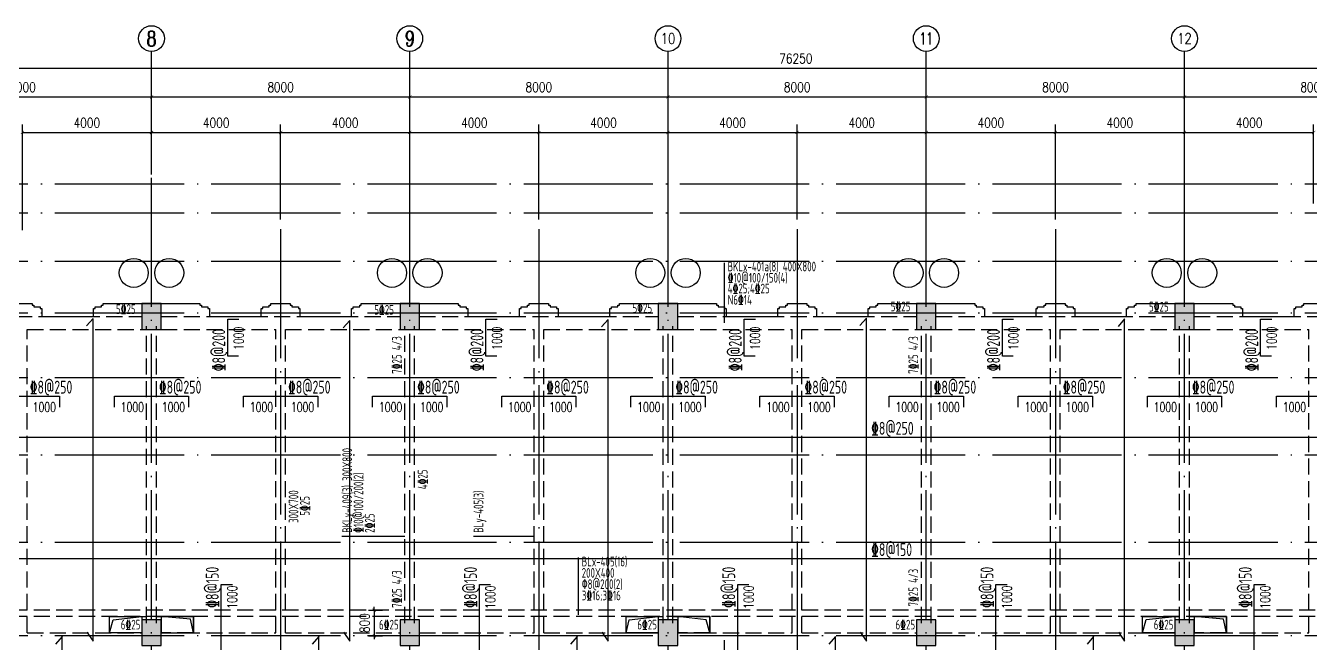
# Model space of a CAD drawing. Header units: millimetres. Extents: x 2998490 to 15040601, y 444546 to 7822218.
# Drawn here: x 14393708 to 14433503, y 7591634 to 7610775 of the extents above; entities that cross this region are included whole.
import ezdxf
from ezdxf.enums import TextEntityAlignment as Align

# ---------------------------------------------------------------- set-up
doc = ezdxf.new("R2010")
doc.units = ezdxf.units.MM
doc.header["$LTSCALE"] = 2000
doc.linetypes.add('DASH', pattern=[0.35, 0.25, -0.1])
doc.linetypes.add('DOTE', pattern=[2.42, 2, -0.2, 0.02, -0.2])
for name, color, linetype in [('3-AXIS', 3, 'Continuous'), ('3-AXIS_TEXT', 7, 'Continuous'), ('3-ban', 84, 'Continuous'), ('3-ban-rein', 1, 'Continuous'), ('3-ban-TEXT', 7, 'Continuous'), ('3-COLUMN-UP', 2, 'Continuous'), ('3-dote', 43, 'DOTE'), ('3-HATCH', 8, 'Continuous'), ('3-liang-rein-X', 54, 'Continuous'), ('3-liang-rein-Y', 130, 'Continuous'), ('3-liang-R截面-X', 50, 'Continuous'), ('3-liang-R截面-Y', 70, 'Continuous'), ('3-liang-s-1', 44, 'Continuous'), ('3-liang-xu', 120, 'DASH'), ('3-装饰线脚', 7, 'Continuous'), ('AXIS', 3, 'Continuous'), ('AXIS_TEXT', 7, 'Continuous')]:
    doc.layers.add(name, color=color, linetype=linetype)
doc.layers.add('3-零部件', color=73, linetype='Continuous', lineweight=5)
doc.styles.add('_TCH_AXIS', font='COMPLEX', dxfattribs={"bigfont": 'GBCBIG'})
doc.styles.add('COMPLEX', font='COMPLEX')
doc.styles.add('DIM_FONT', font='SIMPLEX', dxfattribs={"width": 0.8, "bigfont": 'HZTXT'})
doc.styles.add('TJ1', font='tj-romans1.shx', dxfattribs={"width": 0.8, "bigfont": 'tj-hztxt1.shx'})
doc.styles.add('TSSD_Rein', font='Tssdeng.shx', dxfattribs={"width": 0.7, "bigfont": 'hztxt.shx'})
doc.dimstyles.new('DIMN100', dxfattribs={"dimtxt": 300, "dimasz": 100, "dimexe": 250, "dimexo": 300, "dimgap": 150, "dimtad": 1, "dimdec": 0, "dimzin": 0, "dimdsep": 46, "dimtxsty": 'DIM_FONT', "dimblk": 'ARCHTICK', "dimcen": 0.09, "dimclrt": 7, "dimazin": 2, "dimtfac": 1, "dimtdec": 0, "dimtix": 1, "dimtmove": 2, "dimatfit": 3, "dimldrblk": 'ARCHTICK', "dimfxl": 0, "dimtolj": 1, "dimtzin": 0, "dimarcsym": 0})

# ---------------------------------------------------------------- blocks, each defined once
blk = doc.blocks.new('_ArchTick')
at = {"color": 0, "linetype": 'ByBlock', "const_width": 0.15}
blk.add_lwpolyline([(-0.5, -0.5), (0.5, 0.5)], dxfattribs=at)
blk = doc.blocks.new('*D107')
at = {"layer": 'AXIS', "color": 0, "lineweight": -2}
for p, q in [((14389606, 7607523), (14389606, 7608816)), ((14397606, 7607523), (14397606, 7608816)), ((14389606, 7608566), (14397606, 7608566))]:
    blk.add_line(p, q, dxfattribs=at)
at = {"layer": 'Defpoints', "color": 0}
for p in [(14397606, 7608566), (14389606, 7607223), (14397606, 7607223)]:
    blk.add_point(p, dxfattribs=at)
at = {"layer": 'AXIS', "color": 0, "lineweight": -2, "xscale": 100, "yscale": 100, "zscale": 100, "rotation": 180}
blk.add_blockref('_ArchTick', (14389606, 7608566), dxfattribs=at)
at = {"layer": 'AXIS', "color": 0, "lineweight": -2, "xscale": 100, "yscale": 100, "zscale": 100}
blk.add_blockref('_ArchTick', (14397606, 7608566), dxfattribs=at)
at = {"layer": 'AXIS', "color": 7, "insert": (14393606, 7608866), "char_height": 300, "attachment_point": 5, "style": 'DIM_FONT'}
blk.add_mtext('\\A1;8000', dxfattribs=at)
blk = doc.blocks.new('*D108')
at = {"layer": 'AXIS', "color": 0, "lineweight": -2}
for p, q in [((14397606, 7607523), (14397606, 7608816)), ((14405606, 7607523), (14405606, 7608816)), ((14397606, 7608566), (14405606, 7608566))]:
    blk.add_line(p, q, dxfattribs=at)
at = {"layer": 'Defpoints', "color": 0}
for p in [(14405606, 7608566), (14397606, 7607223), (14405606, 7607223)]:
    blk.add_point(p, dxfattribs=at)
at = {"layer": 'AXIS', "color": 0, "lineweight": -2, "xscale": 100, "yscale": 100, "zscale": 100, "rotation": 180}
blk.add_blockref('_ArchTick', (14397606, 7608566), dxfattribs=at)
at = {"layer": 'AXIS', "color": 0, "lineweight": -2, "xscale": 100, "yscale": 100, "zscale": 100}
blk.add_blockref('_ArchTick', (14405606, 7608566), dxfattribs=at)
at = {"layer": 'AXIS', "color": 7, "insert": (14401606, 7608866), "char_height": 300, "attachment_point": 5, "style": 'DIM_FONT'}
blk.add_mtext('\\A1;8000', dxfattribs=at)
blk = doc.blocks.new('*D109')
at = {"layer": 'AXIS', "color": 0, "lineweight": -2}
for p, q in [((14405606, 7607523), (14405606, 7608816)), ((14413606, 7607523), (14413606, 7608816)), ((14405606, 7608566), (14413606, 7608566))]:
    blk.add_line(p, q, dxfattribs=at)
at = {"layer": 'Defpoints', "color": 0}
for p in [(14413606, 7608566), (14405606, 7607223), (14413606, 7607223)]:
    blk.add_point(p, dxfattribs=at)
at = {"layer": 'AXIS', "color": 0, "lineweight": -2, "xscale": 100, "yscale": 100, "zscale": 100, "rotation": 180}
blk.add_blockref('_ArchTick', (14405606, 7608566), dxfattribs=at)
at = {"layer": 'AXIS', "color": 0, "lineweight": -2, "xscale": 100, "yscale": 100, "zscale": 100}
blk.add_blockref('_ArchTick', (14413606, 7608566), dxfattribs=at)
at = {"layer": 'AXIS', "color": 7, "insert": (14409606, 7608866), "char_height": 300, "attachment_point": 5, "style": 'DIM_FONT'}
blk.add_mtext('\\A1;8000', dxfattribs=at)
blk = doc.blocks.new('*D110')
at = {"layer": 'AXIS', "color": 0, "lineweight": -2}
for p, q in [((14413606, 7607523), (14413606, 7608816)), ((14421606, 7607523), (14421606, 7608816)), ((14413606, 7608566), (14421606, 7608566))]:
    blk.add_line(p, q, dxfattribs=at)
at = {"layer": 'Defpoints', "color": 0}
for p in [(14421606, 7608566), (14413606, 7607223), (14421606, 7607223)]:
    blk.add_point(p, dxfattribs=at)
at = {"layer": 'AXIS', "color": 0, "lineweight": -2, "xscale": 100, "yscale": 100, "zscale": 100, "rotation": 180}
blk.add_blockref('_ArchTick', (14413606, 7608566), dxfattribs=at)
at = {"layer": 'AXIS', "color": 0, "lineweight": -2, "xscale": 100, "yscale": 100, "zscale": 100}
blk.add_blockref('_ArchTick', (14421606, 7608566), dxfattribs=at)
at = {"layer": 'AXIS', "color": 7, "insert": (14417606, 7608866), "char_height": 300, "attachment_point": 5, "style": 'DIM_FONT'}
blk.add_mtext('\\A1;8000', dxfattribs=at)
blk = doc.blocks.new('*D111')
at = {"layer": 'AXIS', "color": 0, "lineweight": -2}
for p, q in [((14421606, 7607523), (14421606, 7608816)), ((14429606, 7607523), (14429606, 7608816)), ((14421606, 7608566), (14429606, 7608566))]:
    blk.add_line(p, q, dxfattribs=at)
at = {"layer": 'Defpoints', "color": 0}
for p in [(14429606, 7608566), (14421606, 7607223), (14429606, 7607223)]:
    blk.add_point(p, dxfattribs=at)
at = {"layer": 'AXIS', "color": 0, "lineweight": -2, "xscale": 100, "yscale": 100, "zscale": 100, "rotation": 180}
blk.add_blockref('_ArchTick', (14421606, 7608566), dxfattribs=at)
at = {"layer": 'AXIS', "color": 0, "lineweight": -2, "xscale": 100, "yscale": 100, "zscale": 100}
blk.add_blockref('_ArchTick', (14429606, 7608566), dxfattribs=at)
at = {"layer": 'AXIS', "color": 7, "insert": (14425606, 7608866), "char_height": 300, "attachment_point": 5, "style": 'DIM_FONT'}
blk.add_mtext('\\A1;8000', dxfattribs=at)
blk = doc.blocks.new('*D112')
at = {"layer": 'AXIS', "color": 0, "lineweight": -2}
for p, q in [((14429606, 7607523), (14429606, 7608816)), ((14437606, 7607523), (14437606, 7608816)), ((14429606, 7608566), (14437606, 7608566))]:
    blk.add_line(p, q, dxfattribs=at)
at = {"layer": 'Defpoints', "color": 0}
for p in [(14437606, 7608566), (14429606, 7607223), (14437606, 7607223)]:
    blk.add_point(p, dxfattribs=at)
at = {"layer": 'AXIS', "color": 0, "lineweight": -2, "xscale": 100, "yscale": 100, "zscale": 100, "rotation": 180}
blk.add_blockref('_ArchTick', (14429606, 7608566), dxfattribs=at)
at = {"layer": 'AXIS', "color": 0, "lineweight": -2, "xscale": 100, "yscale": 100, "zscale": 100}
blk.add_blockref('_ArchTick', (14437606, 7608566), dxfattribs=at)
at = {"layer": 'AXIS', "color": 7, "insert": (14433606, 7608866), "char_height": 300, "attachment_point": 5, "style": 'DIM_FONT'}
blk.add_mtext('\\A1;8000', dxfattribs=at)
blk = doc.blocks.new('*D115')
at = {"layer": 'AXIS', "color": 0, "lineweight": -2}
for p, q in [((14375606, 7607523), (14375606, 7609705)), ((14451856, 7607523), (14451856, 7609705)), ((14375606, 7609455), (14451856, 7609455))]:
    blk.add_line(p, q, dxfattribs=at)
at = {"layer": 'Defpoints', "color": 0}
for p in [(14451856, 7609455), (14375606, 7607223), (14451856, 7607223)]:
    blk.add_point(p, dxfattribs=at)
at = {"layer": 'AXIS', "color": 0, "lineweight": -2, "xscale": 100, "yscale": 100, "zscale": 100, "rotation": 180}
blk.add_blockref('_ArchTick', (14375606, 7609455), dxfattribs=at)
at = {"layer": 'AXIS', "color": 0, "lineweight": -2, "xscale": 100, "yscale": 100, "zscale": 100}
blk.add_blockref('_ArchTick', (14451856, 7609455), dxfattribs=at)
at = {"layer": 'AXIS', "color": 7, "insert": (14417563, 7609755), "char_height": 300, "attachment_point": 5, "style": 'DIM_FONT'}
blk.add_mtext('\\A1;76250', dxfattribs=at)
blk = doc.blocks.new('_AXISO')
blk.add_circle((0, 0), 0.5)
at = {"layer": '3-AXIS_TEXT', "style": 'COMPLEX', "width": 1.041667}
blk.add_attdef('A', text='', height=0.56, dxfattribs=at).set_placement((-0.25, -0.28), (0.25, -0.28), align=Align.FIT)
blk = doc.blocks.new('*D1285')
at = {"layer": '3-零部件', "color": 0, "lineweight": -2}
for p, q in [((14393606, 7604433), (14393606, 7607715)), ((14397606, 7606163), (14397606, 7607715)), ((14393606, 7607465), (14397606, 7607465))]:
    blk.add_line(p, q, dxfattribs=at)
at = {"layer": 'Defpoints', "color": 0}
for p in [(14397606, 7607465), (14397606, 7605863), (14393606, 7604133)]:
    blk.add_point(p, dxfattribs=at)
at = {"layer": '3-零部件', "color": 0, "lineweight": -2, "xscale": 100, "yscale": 100, "zscale": 100, "rotation": 180}
blk.add_blockref('_ArchTick', (14393606, 7607465), dxfattribs=at)
at = {"layer": '3-零部件', "color": 0, "lineweight": -2, "xscale": 100, "yscale": 100, "zscale": 100}
blk.add_blockref('_ArchTick', (14397606, 7607465), dxfattribs=at)
at = {"layer": '3-零部件', "color": 7, "insert": (14395606, 7607765), "char_height": 300, "attachment_point": 5, "style": 'DIM_FONT'}
blk.add_mtext('\\A1;4000', dxfattribs=at)
blk = doc.blocks.new('*D1286')
at = {"layer": '3-零部件', "color": 0, "lineweight": -2}
for p, q in [((14397606, 7606163), (14397606, 7607715)), ((14401606, 7604771), (14401606, 7607715)), ((14397606, 7607465), (14401606, 7607465))]:
    blk.add_line(p, q, dxfattribs=at)
at = {"layer": 'Defpoints', "color": 0}
for p in [(14401606, 7607465), (14397606, 7605863), (14401606, 7604471)]:
    blk.add_point(p, dxfattribs=at)
at = {"layer": '3-零部件', "color": 0, "lineweight": -2, "xscale": 100, "yscale": 100, "zscale": 100, "rotation": 180}
blk.add_blockref('_ArchTick', (14397606, 7607465), dxfattribs=at)
at = {"layer": '3-零部件', "color": 0, "lineweight": -2, "xscale": 100, "yscale": 100, "zscale": 100}
blk.add_blockref('_ArchTick', (14401606, 7607465), dxfattribs=at)
at = {"layer": '3-零部件', "color": 7, "insert": (14399606, 7607765), "char_height": 300, "attachment_point": 5, "style": 'DIM_FONT'}
blk.add_mtext('\\A1;4000', dxfattribs=at)
blk = doc.blocks.new('*D1287')
at = {"layer": '3-零部件', "color": 0, "lineweight": -2}
for p, q in [((14401606, 7604771), (14401606, 7607715)), ((14405606, 7605263), (14405606, 7607715)), ((14401606, 7607465), (14405606, 7607465))]:
    blk.add_line(p, q, dxfattribs=at)
at = {"layer": 'Defpoints', "color": 0}
for p in [(14405606, 7607465), (14405606, 7604963), (14401606, 7604471)]:
    blk.add_point(p, dxfattribs=at)
at = {"layer": '3-零部件', "color": 0, "lineweight": -2, "xscale": 100, "yscale": 100, "zscale": 100, "rotation": 180}
blk.add_blockref('_ArchTick', (14401606, 7607465), dxfattribs=at)
at = {"layer": '3-零部件', "color": 0, "lineweight": -2, "xscale": 100, "yscale": 100, "zscale": 100}
blk.add_blockref('_ArchTick', (14405606, 7607465), dxfattribs=at)
at = {"layer": '3-零部件', "color": 7, "insert": (14403606, 7607765), "char_height": 300, "attachment_point": 5, "style": 'DIM_FONT'}
blk.add_mtext('\\A1;4000', dxfattribs=at)
blk = doc.blocks.new('*D1288')
at = {"layer": '3-零部件', "color": 0, "lineweight": -2}
for p, q in [((14405606, 7605263), (14405606, 7607715)), ((14409606, 7604771), (14409606, 7607715)), ((14405606, 7607465), (14409606, 7607465))]:
    blk.add_line(p, q, dxfattribs=at)
at = {"layer": 'Defpoints', "color": 0}
for p in [(14409606, 7607465), (14405606, 7604963), (14409606, 7604471)]:
    blk.add_point(p, dxfattribs=at)
at = {"layer": '3-零部件', "color": 0, "lineweight": -2, "xscale": 100, "yscale": 100, "zscale": 100, "rotation": 180}
blk.add_blockref('_ArchTick', (14405606, 7607465), dxfattribs=at)
at = {"layer": '3-零部件', "color": 0, "lineweight": -2, "xscale": 100, "yscale": 100, "zscale": 100}
blk.add_blockref('_ArchTick', (14409606, 7607465), dxfattribs=at)
at = {"layer": '3-零部件', "color": 7, "insert": (14407606, 7607765), "char_height": 300, "attachment_point": 5, "style": 'DIM_FONT'}
blk.add_mtext('\\A1;4000', dxfattribs=at)
blk = doc.blocks.new('*D1289')
at = {"layer": '3-零部件', "color": 0, "lineweight": -2}
for p, q in [((14409606, 7604771), (14409606, 7607715)), ((14413606, 7605263), (14413606, 7607715)), ((14409606, 7607465), (14413606, 7607465))]:
    blk.add_line(p, q, dxfattribs=at)
at = {"layer": 'Defpoints', "color": 0}
for p in [(14413606, 7607465), (14413606, 7604963), (14409606, 7604471)]:
    blk.add_point(p, dxfattribs=at)
at = {"layer": '3-零部件', "color": 0, "lineweight": -2, "xscale": 100, "yscale": 100, "zscale": 100, "rotation": 180}
blk.add_blockref('_ArchTick', (14409606, 7607465), dxfattribs=at)
at = {"layer": '3-零部件', "color": 0, "lineweight": -2, "xscale": 100, "yscale": 100, "zscale": 100}
blk.add_blockref('_ArchTick', (14413606, 7607465), dxfattribs=at)
at = {"layer": '3-零部件', "color": 7, "insert": (14411606, 7607765), "char_height": 300, "attachment_point": 5, "style": 'DIM_FONT'}
blk.add_mtext('\\A1;4000', dxfattribs=at)
blk = doc.blocks.new('*D1274')
at = {"layer": '3-零部件', "color": 0, "lineweight": -2}
for p, q in [((14413606, 7605263), (14413606, 7607715)), ((14417606, 7604771), (14417606, 7607715)), ((14413606, 7607465), (14417606, 7607465))]:
    blk.add_line(p, q, dxfattribs=at)
at = {"layer": 'Defpoints', "color": 0}
for p in [(14417606, 7607465), (14413606, 7604963), (14417606, 7604471)]:
    blk.add_point(p, dxfattribs=at)
at = {"layer": '3-零部件', "color": 0, "lineweight": -2, "xscale": 100, "yscale": 100, "zscale": 100, "rotation": 180}
blk.add_blockref('_ArchTick', (14413606, 7607465), dxfattribs=at)
at = {"layer": '3-零部件', "color": 0, "lineweight": -2, "xscale": 100, "yscale": 100, "zscale": 100}
blk.add_blockref('_ArchTick', (14417606, 7607465), dxfattribs=at)
at = {"layer": '3-零部件', "color": 7, "insert": (14415606, 7607765), "char_height": 300, "attachment_point": 5, "style": 'DIM_FONT'}
blk.add_mtext('\\A1;4000', dxfattribs=at)
blk = doc.blocks.new('*D1275')
at = {"layer": '3-零部件', "color": 0, "lineweight": -2}
for p, q in [((14417606, 7604771), (14417606, 7607715)), ((14421606, 7605263), (14421606, 7607715)), ((14417606, 7607465), (14421606, 7607465))]:
    blk.add_line(p, q, dxfattribs=at)
at = {"layer": 'Defpoints', "color": 0}
for p in [(14421606, 7607465), (14421606, 7604963), (14417606, 7604471)]:
    blk.add_point(p, dxfattribs=at)
at = {"layer": '3-零部件', "color": 0, "lineweight": -2, "xscale": 100, "yscale": 100, "zscale": 100, "rotation": 180}
blk.add_blockref('_ArchTick', (14417606, 7607465), dxfattribs=at)
at = {"layer": '3-零部件', "color": 0, "lineweight": -2, "xscale": 100, "yscale": 100, "zscale": 100}
blk.add_blockref('_ArchTick', (14421606, 7607465), dxfattribs=at)
at = {"layer": '3-零部件', "color": 7, "insert": (14419606, 7607765), "char_height": 300, "attachment_point": 5, "style": 'DIM_FONT'}
blk.add_mtext('\\A1;4000', dxfattribs=at)
blk = doc.blocks.new('*D1276')
at = {"layer": '3-零部件', "color": 0, "lineweight": -2}
for p, q in [((14421606, 7605263), (14421606, 7607715)), ((14425606, 7604771), (14425606, 7607715)), ((14421606, 7607465), (14425606, 7607465))]:
    blk.add_line(p, q, dxfattribs=at)
at = {"layer": 'Defpoints', "color": 0}
for p in [(14425606, 7607465), (14421606, 7604963), (14425606, 7604471)]:
    blk.add_point(p, dxfattribs=at)
at = {"layer": '3-零部件', "color": 0, "lineweight": -2, "xscale": 100, "yscale": 100, "zscale": 100, "rotation": 180}
blk.add_blockref('_ArchTick', (14421606, 7607465), dxfattribs=at)
at = {"layer": '3-零部件', "color": 0, "lineweight": -2, "xscale": 100, "yscale": 100, "zscale": 100}
blk.add_blockref('_ArchTick', (14425606, 7607465), dxfattribs=at)
at = {"layer": '3-零部件', "color": 7, "insert": (14423606, 7607765), "char_height": 300, "attachment_point": 5, "style": 'DIM_FONT'}
blk.add_mtext('\\A1;4000', dxfattribs=at)
blk = doc.blocks.new('*D1277')
at = {"layer": '3-零部件', "color": 0, "lineweight": -2}
for p, q in [((14425606, 7604771), (14425606, 7607715)), ((14429606, 7605263), (14429606, 7607715)), ((14425606, 7607465), (14429606, 7607465))]:
    blk.add_line(p, q, dxfattribs=at)
at = {"layer": 'Defpoints', "color": 0}
for p in [(14429606, 7607465), (14429606, 7604963), (14425606, 7604471)]:
    blk.add_point(p, dxfattribs=at)
at = {"layer": '3-零部件', "color": 0, "lineweight": -2, "xscale": 100, "yscale": 100, "zscale": 100, "rotation": 180}
blk.add_blockref('_ArchTick', (14425606, 7607465), dxfattribs=at)
at = {"layer": '3-零部件', "color": 0, "lineweight": -2, "xscale": 100, "yscale": 100, "zscale": 100}
blk.add_blockref('_ArchTick', (14429606, 7607465), dxfattribs=at)
at = {"layer": '3-零部件', "color": 7, "insert": (14427606, 7607765), "char_height": 300, "attachment_point": 5, "style": 'DIM_FONT'}
blk.add_mtext('\\A1;4000', dxfattribs=at)
blk = doc.blocks.new('*D1278')
at = {"layer": '3-零部件', "color": 0, "lineweight": -2}
for p, q in [((14429606, 7605263), (14429606, 7607715)), ((14433606, 7605263), (14433606, 7607715)), ((14429606, 7607465), (14433606, 7607465))]:
    blk.add_line(p, q, dxfattribs=at)
at = {"layer": 'Defpoints', "color": 0}
for p in [(14433606, 7607465), (14429606, 7604963), (14433606, 7604963)]:
    blk.add_point(p, dxfattribs=at)
at = {"layer": '3-零部件', "color": 0, "lineweight": -2, "xscale": 100, "yscale": 100, "zscale": 100, "rotation": 180}
blk.add_blockref('_ArchTick', (14429606, 7607465), dxfattribs=at)
at = {"layer": '3-零部件', "color": 0, "lineweight": -2, "xscale": 100, "yscale": 100, "zscale": 100}
blk.add_blockref('_ArchTick', (14433606, 7607465), dxfattribs=at)
at = {"layer": '3-零部件', "color": 7, "insert": (14431606, 7607765), "char_height": 300, "attachment_point": 5, "style": 'DIM_FONT'}
blk.add_mtext('\\A1;4000', dxfattribs=at)
blk = doc.blocks.new('*D1753')
at = {"layer": '3-ban', "color": 0, "lineweight": -2}
for p, q in [((14404326, 7592663), (14404758, 7592663)), ((14404508, 7592663), (14404508, 7592763)), ((14404508, 7592663), (14404508, 7591863)), ((14404326, 7591863), (14404758, 7591863)), ((14404508, 7591863), (14404508, 7591763))]:
    blk.add_line(p, q, dxfattribs=at)
at = {"layer": 'Defpoints', "color": 0}
for p in [(14404026, 7592663), (14404026, 7591863), (14404508, 7591863)]:
    blk.add_point(p, dxfattribs=at)
at = {"layer": '3-ban', "color": 0, "lineweight": -2, "xscale": 100, "yscale": 100, "zscale": 100}
for p, rotation in [((14404508, 7592663), 270), ((14404508, 7591863), 90)]:
    blk.add_blockref('_ArchTick', p, dxfattribs=dict(at, rotation=rotation))
at = {"layer": '3-ban', "color": 7, "insert": (14404208, 7592263), "char_height": 300, "attachment_point": 5, "rotation": 90, "style": 'DIM_FONT'}
blk.add_mtext('\\A1;800', dxfattribs=at)

msp = doc.modelspace()

# ---------------------------------------------------------------- hatches: boundary and pattern name
at = {"layer": '3-HATCH'}
for points in [[(14397305.5, 7601363.1), (14397905.5, 7601363.1), (14397905.5, 7602163.1), (14397305.5, 7602163.1)], [(14405305.5, 7601363.1), (14405905.5, 7601363.1), (14405905.5, 7602163.1), (14405305.5, 7602163.1)], [(14413305.5, 7601363.1), (14413905.5, 7601363.1), (14413905.5, 7602163.1), (14413305.5, 7602163.1)], [(14421305.5, 7601363.1), (14421905.5, 7601363.1), (14421905.5, 7602163.1), (14421305.5, 7602163.1)], [(14429305.5, 7601363.1), (14429905.5, 7601363.1), (14429905.5, 7602163.1), (14429305.5, 7602163.1)], [(14397305.5, 7591563.1), (14397905.5, 7591563.1), (14397905.5, 7592363.1), (14397305.5, 7592363.1)], [(14405305.5, 7591563.1), (14405905.5, 7591563.1), (14405905.5, 7592363.1), (14405305.5, 7592363.1)], [(14413305.5, 7591563.1), (14413905.5, 7591563.1), (14413905.5, 7592363.1), (14413305.5, 7592363.1)], [(14421305.5, 7591563.1), (14421905.5, 7591563.1), (14421905.5, 7592363.1), (14421305.5, 7592363.1)], [(14429305.5, 7591563.1), (14429905.5, 7591563.1), (14429905.5, 7592363.1), (14429305.5, 7592363.1)]]:
    msp.add_hatch(color=256, dxfattribs=at).paths.add_polyline_path(points)

# ---------------------------------------------------------------- linework, layer by layer
at = {"layer": '3-AXIS', "color": 15, "linetype": 'DOTE'}
for p, q in [((14397605.6, 7577863.1), (14397605.6, 7607143.2)), ((14405605.6, 7577863.1), (14405605.6, 7607143.2)), ((14413605.6, 7577863.1), (14413605.6, 7607143.2)), ((14421605.6, 7577863.1), (14421605.6, 7607143.2)), ((14429605.6, 7577863.1), (14429605.6, 7607143.2)), ((14451855.6, 7605863.1), (14370566.4, 7605863.1)), ((14451855.6, 7604963.1), (14370566.4, 7604963.1)), ((14451855.6, 7603463.1), (14370566.4, 7603463.1)), ((14451855.6, 7601863.1), (14370566.4, 7601863.1)), ((14451855.6, 7599863.1), (14370566.4, 7599863.1)), ((14451855.6, 7597463.1), (14370566.4, 7597463.1)), ((14451855.6, 7594763.1), (14370566.4, 7594763.1)), ((14451855.6, 7591863.1), (14370566.4, 7591863.1))]:
    msp.add_line(p, q, dxfattribs=at)
at = {"layer": '3-ban-rein'}
for points in [[(14395606.4, 7591979.2), (14395799.8, 7591705.5), (14395799.8, 7601698.7), (14395596.7, 7601469.3)], [(14400302.9, 7600528.4), (14399965, 7600528.4), (14399965, 7601678.4), (14400311, 7601678.4)], [(14403556.4, 7591979.2), (14403749.8, 7591705.5), (14403749.8, 7601642.7), (14403546.7, 7601413.4)], [(14408302.9, 7600528.4), (14407965, 7600528.4), (14407965, 7601678.4), (14408311, 7601678.4)], [(14411556.4, 7591979.2), (14411749.8, 7591705.5), (14411749.8, 7601669.2), (14411546.7, 7601439.9)], [(14416302.9, 7600528.4), (14415965, 7600528.4), (14415965, 7601678.4), (14416311, 7601678.4)], [(14419556.4, 7591979.2), (14419749.8, 7591705.5), (14419749.8, 7601714.5), (14419546.7, 7601485.1)], [(14424302.9, 7600528.4), (14423965, 7600528.4), (14423965, 7601678.4), (14424311, 7601678.4)], [(14427556.4, 7591979.2), (14427749.8, 7591705.5), (14427749.8, 7601684.8), (14427546.7, 7601455.5)], [(14432302.9, 7600528.4), (14431965, 7600528.4), (14431965, 7601678.4), (14432311, 7601678.4)], [(14392455.5, 7598957.4), (14392455.5, 7599295.3), (14394755.5, 7599295.3), (14394755.5, 7598949.3)], [(14396455.5, 7598957.4), (14396455.5, 7599295.3), (14398755.5, 7599295.3), (14398755.5, 7598949.3)], [(14400455.5, 7598957.4), (14400455.5, 7599295.3), (14402755.5, 7599295.3), (14402755.5, 7598949.3)], [(14404455.5, 7598957.4), (14404455.5, 7599295.3), (14406755.5, 7599295.3), (14406755.5, 7598949.3)], [(14408455.5, 7598957.4), (14408455.5, 7599295.3), (14410755.5, 7599295.3), (14410755.5, 7598949.3)], [(14412455.5, 7598957.4), (14412455.5, 7599295.3), (14414755.5, 7599295.3), (14414755.5, 7598949.3)], [(14416455.5, 7598957.4), (14416455.5, 7599295.3), (14418755.5, 7599295.3), (14418755.5, 7598949.3)], [(14420455.5, 7598957.4), (14420455.5, 7599295.3), (14422755.5, 7599295.3), (14422755.5, 7598949.3)], [(14424455.5, 7598957.4), (14424455.5, 7599295.3), (14426755.5, 7599295.3), (14426755.5, 7598949.3)], [(14428455.5, 7598957.4), (14428455.5, 7599295.3), (14430755.5, 7599295.3), (14430755.5, 7598949.3)], [(14432455.5, 7598957.4), (14432455.5, 7599295.3), (14434755.5, 7599295.3), (14434755.5, 7598949.3)], [(14389461.7, 7597681.9), (14389461.7, 7598019.9), (14452052.8, 7598019.9), (14452052.8, 7597673.8)], [(14389667.5, 7594454.9), (14389393.8, 7594261.5), (14452054.9, 7594261.5), (14451825.6, 7594464.6)], [(14400103, 7590663.1), (14399765.1, 7590663.1), (14399765.1, 7593460.7), (14400111.1, 7593460.7)], [(14408103, 7590663.1), (14407765.1, 7590663.1), (14407765.1, 7593460.7), (14408111.1, 7593460.7)], [(14416103, 7590663.1), (14415765.1, 7590663.1), (14415765.1, 7593460.7), (14416111.1, 7593460.7)], [(14424103, 7590663.1), (14423765.1, 7590663.1), (14423765.1, 7593460.7), (14424111.1, 7593460.7)], [(14432103, 7590663.1), (14431765.1, 7590663.1), (14431765.1, 7593460.7), (14432111.1, 7593460.7)], [(14394645.8, 7588158.9), (14394839.3, 7587885.2), (14394839.3, 7591842.5), (14394636.2, 7591613.1)], [(14402595.8, 7588158.9), (14402789.3, 7587885.2), (14402789.3, 7591842.5), (14402586.2, 7591613.1)], [(14410595.8, 7588158.9), (14410789.3, 7587885.2), (14410789.3, 7591842.5), (14410586.2, 7591613.1)], [(14418595.8, 7588158.9), (14418789.3, 7587885.2), (14418789.3, 7591842.5), (14418586.2, 7591613.1)], [(14426595.8, 7588158.9), (14426789.3, 7587885.2), (14426789.3, 7591842.5), (14426586.2, 7591613.1)]]:
    msp.add_lwpolyline(points, dxfattribs=at)
at = {"layer": '3-COLUMN-UP'}
for points in [[(14397305.5, 7601363.1), (14397905.5, 7601363.1), (14397905.5, 7602163.1), (14397305.5, 7602163.1)], [(14405305.5, 7601363.1), (14405905.5, 7601363.1), (14405905.5, 7602163.1), (14405305.5, 7602163.1)], [(14413305.5, 7601363.1), (14413905.5, 7601363.1), (14413905.5, 7602163.1), (14413305.5, 7602163.1)], [(14421305.5, 7601363.1), (14421905.5, 7601363.1), (14421905.5, 7602163.1), (14421305.5, 7602163.1)], [(14429305.5, 7601363.1), (14429905.5, 7601363.1), (14429905.5, 7602163.1), (14429305.5, 7602163.1)], [(14397305.5, 7591563.1), (14397905.5, 7591563.1), (14397905.5, 7592363.1), (14397305.5, 7592363.1)], [(14405305.5, 7591563.1), (14405905.5, 7591563.1), (14405905.5, 7592363.1), (14405305.5, 7592363.1)], [(14413305.5, 7591563.1), (14413905.5, 7591563.1), (14413905.5, 7592363.1), (14413305.5, 7592363.1)], [(14421305.5, 7591563.1), (14421905.5, 7591563.1), (14421905.5, 7592363.1), (14421305.5, 7592363.1)], [(14429305.5, 7591563.1), (14429905.5, 7591563.1), (14429905.5, 7592363.1), (14429305.5, 7592363.1)]]:
    msp.add_lwpolyline(points, close=True, dxfattribs=at)
at = {"layer": '3-dote'}
for p, q in [((14401605.6, 7604471), (14401605.6, 7576289.4)), ((14409605.6, 7604471), (14409605.6, 7576289.4)), ((14417605.6, 7604471), (14417605.6, 7576289.4)), ((14425605.6, 7604471), (14425605.6, 7576289.4))]:
    msp.add_line(p, q, dxfattribs=at)
at = {"layer": '3-liang-R截面-X'}
for p, q in [((14415342.2, 7603429.9), (14415342.2, 7601563.1)), ((14410823.4, 7594297.8), (14410823.4, 7592520.7)), ((14415347, 7591732.1), (14415347, 7590026.6))]:
    msp.add_line(p, q, dxfattribs=at)
at = {"layer": '3-liang-R截面-Y'}
for p, q in [((14403506.6, 7594955.2), (14405455.6, 7594955.2)), ((14407575.6, 7594955.2), (14409455.6, 7594955.2))]:
    msp.add_line(p, q, dxfattribs=at)
at = {"layer": '3-liang-s-1'}
for points in [[(14393305.6, 7602163.1), (14393905.6, 7602163.1), (14393905.6, 7602113.1), (14393955.6, 7602113.1), (14393955.6, 7602063.1), (14394155.6, 7602063.1), (14394155.6, 7602013.1), (14394205.6, 7602013.1), (14394205.6, 7601763.1), (14395805.6, 7601763.1), (14395805.6, 7602013.1), (14395855.6, 7602013.1), (14395855.6, 7602063.1), (14396055.6, 7602063.4), (14396055.6, 7602113.1), (14396105.6, 7602113.1), (14396105.6, 7602163.1), (14397605.6, 7602163.1)], [(14397605.6, 7602163.1), (14399105.6, 7602163.1), (14399105.6, 7602113.1), (14399155.6, 7602113.1), (14399155.6, 7602063.1), (14399355.6, 7602063.1), (14399355.6, 7602013.1), (14399405.6, 7602013.1), (14399405.6, 7601763.1), (14401005.6, 7601763.1), (14401005.6, 7602013.1), (14401055.6, 7602013.1), (14401055.6, 7602063.1), (14401255.6, 7602063.1), (14401255.6, 7602113.1), (14401305.6, 7602113.1), (14401305.6, 7602163.1), (14401905.6, 7602163.1), (14401905.6, 7602113.1), (14401955.6, 7602113.1), (14401955.6, 7602063.1), (14402155.6, 7602063.1), (14402155.6, 7602013.1), (14402205.6, 7602013.1), (14402205.6, 7601763.1), (14403805.6, 7601763.1), (14403805.6, 7602013.1), (14403855.6, 7602013.1), (14403855.6, 7602063.1), (14404055.6, 7602063.4), (14404055.6, 7602113.1), (14404105.6, 7602113.1), (14404105.6, 7602163.1), (14405605.6, 7602163.1)], [(14405605.6, 7602163.1), (14407105.6, 7602163.1), (14407105.6, 7602113.1), (14407155.6, 7602113.1), (14407155.6, 7602063.1), (14407355.6, 7602063.1), (14407355.6, 7602013.1), (14407405.6, 7602013.1), (14407405.6, 7601763.1), (14409005.6, 7601763.1), (14409005.6, 7602013.1), (14409055.6, 7602013.1), (14409055.6, 7602063.1), (14409255.6, 7602063.1), (14409255.6, 7602113.1), (14409305.6, 7602113.1), (14409305.6, 7602163.1), (14409905.6, 7602163.1), (14409905.6, 7602113.1), (14409955.6, 7602113.1), (14409955.6, 7602063.1), (14410155.6, 7602063.1), (14410155.6, 7602013.1), (14410205.6, 7602013.1), (14410205.6, 7601763.1), (14411805.6, 7601763.1), (14411805.6, 7602013.1), (14411855.6, 7602013.1), (14411855.6, 7602063.1), (14412055.6, 7602063.4), (14412055.6, 7602113.1), (14412105.6, 7602113.1), (14412105.6, 7602163.1), (14413605.6, 7602163.1)], [(14413605.6, 7602163.1), (14415105.6, 7602163.1), (14415105.6, 7602113.1), (14415155.6, 7602113.1), (14415155.6, 7602063.1), (14415355.6, 7602063.1), (14415355.6, 7602013.1), (14415405.6, 7602013.1), (14415405.6, 7601763.1), (14417005.6, 7601763.1), (14417005.6, 7602013.1), (14417055.6, 7602013.1), (14417055.6, 7602063.1), (14417255.6, 7602063.1), (14417255.6, 7602113.1), (14417305.6, 7602113.1), (14417305.6, 7602163.1), (14417905.6, 7602163.1), (14417905.6, 7602113.1), (14417955.6, 7602113.1), (14417955.6, 7602063.1), (14418155.6, 7602063.1), (14418155.6, 7602013.1), (14418205.6, 7602013.1), (14418205.6, 7601763.1), (14419805.6, 7601763.1), (14419805.6, 7602013.1), (14419855.6, 7602013.1), (14419855.6, 7602063.1), (14420055.6, 7602063.4), (14420055.6, 7602113.1), (14420105.6, 7602113.1), (14420105.6, 7602163.1), (14421605.6, 7602163.1)], [(14421605.6, 7602163.1), (14423105.6, 7602163.1), (14423105.6, 7602113.1), (14423155.6, 7602113.1), (14423155.6, 7602063.1), (14423355.6, 7602063.1), (14423355.6, 7602013.1), (14423405.6, 7602013.1), (14423405.6, 7601763.1), (14425005.6, 7601763.1), (14425005.6, 7602013.1), (14425055.6, 7602013.1), (14425055.6, 7602063.1), (14425255.6, 7602063.1), (14425255.6, 7602113.1), (14425305.6, 7602113.1), (14425305.6, 7602163.1), (14425905.6, 7602163.1), (14425905.6, 7602113.1), (14425955.6, 7602113.1), (14425955.6, 7602063.1), (14426155.6, 7602063.1), (14426155.6, 7602013.1), (14426205.6, 7602013.1), (14426205.6, 7601763.1), (14427805.6, 7601763.1), (14427805.6, 7602013.1), (14427855.6, 7602013.1), (14427855.6, 7602063.1), (14428055.6, 7602063.4), (14428055.6, 7602113.1), (14428105.6, 7602113.1), (14428105.6, 7602163.1), (14429605.6, 7602163.1)], [(14429605.6, 7602163.1), (14431105.6, 7602163.1), (14431105.6, 7602113.1), (14431155.6, 7602113.1), (14431155.6, 7602063.1), (14431355.6, 7602063.1), (14431355.6, 7602013.1), (14431405.6, 7602013.1), (14431405.6, 7601763.1), (14433005.6, 7601763.1), (14433005.6, 7602013.1), (14433055.6, 7602013.1), (14433055.6, 7602063.1), (14433255.6, 7602063.1), (14433255.6, 7602113.1), (14433305.6, 7602113.1), (14433305.6, 7602163.1), (14433905.6, 7602163.1)], [(14396305.5, 7591963.1), (14396418.2, 7592357.9), (14397305.5, 7592463.1)], [(14398905.5, 7591963.1), (14398808.7, 7592380.2), (14397905.6, 7592463.1)], [(14412305.6, 7591963.1), (14412405.9, 7592361.4), (14413305.5, 7592463.1)], [(14414905.6, 7591963.1), (14414789, 7592366.9), (14413905.6, 7592463.1)], [(14428305.6, 7591963.1), (14428415.6, 7592368.1), (14429305.5, 7592463.1)], [(14430905.6, 7591963.1), (14430813.6, 7592380.2), (14429905.6, 7592463.1)]]:
    msp.add_lwpolyline(points, dxfattribs=at)
for points in [[(14396305.6, 7592463.1), (14397305.5, 7592463.1), (14397305.5, 7591963.1), (14396305.6, 7591963.1)], [(14398905.6, 7592463.1), (14397905.6, 7592463.1), (14397905.6, 7591963.1), (14398905.6, 7591963.1)], [(14412305.6, 7592463.1), (14413305.5, 7592463.1), (14413305.5, 7591963.1), (14412305.6, 7591963.1)], [(14413905.6, 7591963.1), (14414905.6, 7591963.1), (14414905.6, 7592463.1), (14413905.6, 7592463.1)], [(14428305.6, 7592463.1), (14429305.5, 7592463.1), (14429305.5, 7591963.1), (14428305.6, 7591963.1)], [(14429905.6, 7591963.1), (14430905.6, 7591963.1), (14430905.6, 7592463.1), (14429905.6, 7592463.1)]]:
    msp.add_lwpolyline(points, close=True, dxfattribs=at)
at = {"layer": '3-liang-xu'}
for p, q in [((14389905.5, 7601763.1), (14397305.5, 7601763.1)), ((14397905.5, 7601763.1), (14405305.5, 7601763.1)), ((14405905.5, 7601763.1), (14413305.5, 7601763.1)), ((14413905.5, 7601763.1), (14421305.5, 7601763.1)), ((14421905.5, 7601763.1), (14429305.5, 7601763.1)), ((14429905.5, 7601763.1), (14437305.5, 7601763.1)), ((14393755.5, 7591963.1), (14393755.5, 7601363.1)), ((14393755.5, 7601363.1), (14397305.5, 7601363.1)), ((14397455.5, 7592263.1), (14397455.5, 7601463.1)), ((14397755.5, 7592263.1), (14397755.5, 7601463.1)), ((14397905.5, 7601363.1), (14401455.5, 7601363.1)), ((14401455.5, 7591963.1), (14401455.5, 7601363.1)), ((14401755.5, 7591963.1), (14401755.5, 7601363.1)), ((14401755.5, 7601363.1), (14405305.5, 7601363.1)), ((14405455.5, 7592263.1), (14405455.5, 7601463.1)), ((14405755.5, 7592263.1), (14405755.5, 7601463.1)), ((14405905.5, 7601363.1), (14409455.5, 7601363.1)), ((14409455.5, 7591963.1), (14409455.5, 7601363.1)), ((14409755.5, 7591963.1), (14409755.5, 7601363.1)), ((14409755.5, 7601363.1), (14413305.5, 7601363.1)), ((14413455.5, 7592263.1), (14413455.5, 7601463.1)), ((14413755.5, 7592263.1), (14413755.5, 7601463.1)), ((14413905.5, 7601363.1), (14417455.5, 7601363.1)), ((14417455.5, 7591963.1), (14417455.5, 7601363.1)), ((14417755.5, 7591963.1), (14417755.5, 7601363.1)), ((14417755.5, 7601363.1), (14421305.5, 7601363.1)), ((14421455.5, 7592263.1), (14421455.5, 7601463.1)), ((14421755.5, 7592263.1), (14421755.5, 7601463.1)), ((14421905.5, 7601363.1), (14425455.5, 7601363.1)), ((14425455.5, 7591963.1), (14425455.5, 7601363.1)), ((14425755.5, 7591963.1), (14425755.5, 7601363.1)), ((14425755.5, 7601363.1), (14429305.5, 7601363.1)), ((14429455.5, 7592263.1), (14429455.5, 7601463.1)), ((14429755.5, 7592263.1), (14429755.5, 7601463.1)), ((14429905.5, 7601363.1), (14433455.5, 7601363.1)), ((14433455.5, 7591963.1), (14433455.5, 7601363.1)), ((14451855.6, 7592663.1), (14389705.6, 7592663.1)), ((14451855.6, 7592463.1), (14389705.6, 7592463.1)), ((14396305.5, 7592463.1), (14397455.5, 7592463.1)), ((14396305.6, 7592463.1), (14397455.6, 7592463.1)), ((14398905.5, 7592463.1), (14397755.5, 7592463.1)), ((14397755.6, 7592463.1), (14398905.6, 7592463.1)), ((14398905.5, 7591963.1), (14398905.5, 7592463.1)), ((14398905.6, 7592463.1), (14398905.6, 7591963.1)), ((14412305.5, 7591963.1), (14412305.5, 7592463.1)), ((14412305.5, 7592463.1), (14413455.5, 7592463.1)), ((14412305.6, 7591963.1), (14412305.6, 7592463.1)), ((14412305.6, 7592463.1), (14413455.6, 7592463.1)), ((14414905.5, 7592463.1), (14413755.5, 7592463.1)), ((14413755.6, 7592463.1), (14414905.6, 7592463.1)), ((14414905.5, 7591963.1), (14414905.5, 7592463.1)), ((14414905.6, 7592463.1), (14414905.6, 7591963.1)), ((14428305.5, 7591963.1), (14428305.5, 7592463.1)), ((14428305.5, 7592463.1), (14429455.5, 7592463.1)), ((14428305.6, 7591963.1), (14428305.6, 7592463.1)), ((14428305.6, 7592463.1), (14429455.6, 7592463.1)), ((14430905.5, 7592463.1), (14429755.5, 7592463.1)), ((14429755.6, 7592463.1), (14430905.6, 7592463.1)), ((14430905.5, 7591963.1), (14430905.5, 7592463.1)), ((14430905.6, 7592463.1), (14430905.6, 7591963.1)), ((14393755.5, 7591963.1), (14397305.5, 7591963.1)), ((14397905.5, 7591963.1), (14401455.5, 7591963.1)), ((14398905.5, 7591963.1), (14397905.5, 7591963.1)), ((14398905.6, 7591963.1), (14397905.6, 7591963.1)), ((14401755.5, 7591963.1), (14405305.5, 7591963.1)), ((14405905.5, 7591963.1), (14409455.5, 7591963.1)), ((14409755.5, 7591963.1), (14413305.5, 7591963.1)), ((14412305.5, 7591963.1), (14413255.5, 7591963.1)), ((14412305.6, 7591963.1), (14413305.5, 7591963.1)), ((14413905.6, 7591963.1), (14417455.5, 7591963.1)), ((14414905.6, 7591963.1), (14413905.6, 7591963.1)), ((14414905.5, 7591963.1), (14413955.5, 7591963.1)), ((14417755.5, 7591963.1), (14421305.5, 7591963.1)), ((14421905.5, 7591963.1), (14425455.5, 7591963.1)), ((14425755.5, 7591963.1), (14429305.5, 7591963.1)), ((14428305.5, 7591963.1), (14429305.5, 7591963.1)), ((14428305.6, 7591963.1), (14429305.5, 7591963.1)), ((14430905.5, 7591963.1), (14429905.5, 7591963.1)), ((14429905.6, 7591963.1), (14433455.5, 7591963.1)), ((14430905.6, 7591963.1), (14429905.6, 7591963.1))]:
    msp.add_line(p, q, dxfattribs=at)
at = {"layer": '3-装饰线脚'}
for centre in [(14397055.6, 7603113.1), (14398155.6, 7603113.1), (14405055.6, 7603113.1), (14406155.6, 7603113.1), (14413055.6, 7603113.1), (14414155.6, 7603113.1), (14421055.6, 7603113.1), (14422155.6, 7603113.1), (14429055.6, 7603113.1), (14430155.6, 7603113.1)]:
    msp.add_circle(centre, 450, dxfattribs=at)
at = {"layer": 'AXIS'}
for p, q in [((14397605.6, 7607222.5), (14397605.6, 7609974.6)), ((14405605.6, 7607222.5), (14405605.6, 7609974.6)), ((14413605.6, 7607222.5), (14413605.6, 7609974.6)), ((14421605.6, 7607222.5), (14421605.6, 7609974.6)), ((14429605.6, 7607222.5), (14429605.6, 7609974.6))]:
    msp.add_line(p, q, dxfattribs=at)

# ---------------------------------------------------------------- block references
ref = msp.add_blockref('_AXISO', (14397605.6, 7610374.6), dxfattribs=dict(at, xscale=800, yscale=800, zscale=800))
ref.add_attrib('A', '8', dxfattribs={"layer": 'AXIS_TEXT', "height": 465.9, "style": '_TCH_AXIS'}).set_placement((14397450.2, 7610141.6), (14397760.9, 7610141.6), align=Align.FIT)
ref = msp.add_blockref('_AXISO', (14405605.6, 7610374.6), dxfattribs=dict(at, xscale=800, yscale=800, zscale=800))
ref.add_attrib('A', '9', dxfattribs={"layer": 'AXIS_TEXT', "height": 465.9, "style": '_TCH_AXIS'}).set_placement((14405450.2, 7610141.6), (14405760.9, 7610141.6), align=Align.FIT)
ref = msp.add_blockref('_AXISO', (14413605.6, 7610374.6), dxfattribs=dict(at, xscale=800, yscale=800, zscale=800))
ref.add_attrib('A', '10', dxfattribs={"layer": 'AXIS_TEXT', "height": 328.45, "style": '_TCH_AXIS'}).set_placement((14413378.8, 7610210.4), (14413832.3, 7610210.4), align=Align.FIT)
ref = msp.add_blockref('_AXISO', (14421605.6, 7610374.6), dxfattribs=dict(at, xscale=800, yscale=800, zscale=800))
ref.add_attrib('A', '11', dxfattribs={"layer": 'AXIS_TEXT', "height": 368.76, "style": '_TCH_AXIS'}).set_placement((14421394.8, 7610190.2), (14421816.3, 7610190.2), align=Align.FIT)
ref = msp.add_blockref('_AXISO', (14429605.6, 7610374.6), dxfattribs=dict(at, xscale=800, yscale=800, zscale=800))
ref.add_attrib('A', '12', dxfattribs={"layer": 'AXIS_TEXT', "height": 328.45, "style": '_TCH_AXIS'}).set_placement((14429378.8, 7610210.4), (14429832.3, 7610210.4), align=Align.FIT)

# ---------------------------------------------------------------- texts
at = {"layer": '3-ban', "style": 'TSSD_Rein', "width": 0.7}
for s, rotation, p in [('%%1328@200', 89.99419, (14399887.9, 7600067.2, -5065)), ('%%1328@200', 89.99419, (14407887.9, 7600067.2, -5065)), ('%%1328@200', 89.99419, (14415887.9, 7600067.2, -5065)), ('%%1328@200', 89.99419, (14423887.9, 7600067.2, -5065)), ('%%1328@200', 89.99419, (14431887.9, 7600067.2, -5065)), ('%%1328@250', 359.99419, (14393834.1, 7599372.4, -5065)), ('%%1328@250', 359.99419, (14397834.1, 7599372.4, -5065)), ('%%1328@250', 359.99419, (14401834.1, 7599372.4, -5065)), ('%%1328@250', 359.99419, (14405834.1, 7599372.4, -5065)), ('%%1328@250', 359.99419, (14409834.1, 7599372.4, -5065)), ('%%1328@250', 359.99419, (14413834.1, 7599372.4, -5065)), ('%%1328@250', 359.99419, (14417834.1, 7599372.4, -5065)), ('%%1328@250', 359.99419, (14421834.1, 7599372.4, -5065)), ('%%1328@250', 359.99419, (14425834.1, 7599372.4, -5065)), ('%%1328@250', 359.99419, (14429834.1, 7599372.4, -5065)), ('%%1328@250', 359.99419, (14419897.8, 7598096.9, -5065)), ('%%1328@150', 359.99419, (14419897.8, 7594338.5, -5065)), ('%%1328@150', 89.99419, (14399688, 7592736.7, -5065)), ('%%1328@150', 89.99419, (14407688, 7592736.7, -5065)), ('%%1328@150', 89.99419, (14415688, 7592736.7, -5065)), ('%%1328@150', 89.99419, (14423688, 7592736.7, -5065)), ('%%1328@150', 89.99419, (14431688, 7592736.7, -5065))]:
    msp.add_text(s, height=400, rotation=rotation, dxfattribs=at).set_placement(p)
at = {"layer": '3-ban-TEXT', "style": 'TJ1', "width": 0.7}
for p in [(14400454.9, 7600725.3), (14408454.9, 7600725.3), (14416454.9, 7600725.3), (14424454.9, 7600725.3), (14432454.9, 7600725.3), (14400254.9, 7592705.7), (14408254.9, 7592705.7), (14416254.9, 7592705.7), (14424254.9, 7592705.7), (14432254.9, 7592705.7)]:
    msp.add_text('1000', height=300, rotation=90, dxfattribs=at).set_placement(p)
for p in [(14393925.4, 7598805.4), (14396652.4, 7598805.4), (14397925.4, 7598805.4), (14400652.4, 7598805.4), (14401925.4, 7598805.4), (14404652.4, 7598805.4), (14405925.4, 7598805.4), (14408652.4, 7598805.4), (14409925.4, 7598805.4), (14412652.4, 7598805.4), (14413925.4, 7598805.4), (14416652.4, 7598805.4), (14417925.4, 7598805.4), (14420652.4, 7598805.4), (14421925.4, 7598805.4), (14424652.4, 7598805.4), (14425925.4, 7598805.4), (14428652.4, 7598805.4), (14429925.4, 7598805.4), (14432652.4, 7598805.4)]:
    msp.add_text('1000', height=300, dxfattribs=at).set_placement(p)
at = {"layer": '3-liang-rein-X', "style": 'TSSD_Rein', "width": 0.7}
for s, p in [('%%13210@100/150(4)', (14415455.1, 7602812.2)), ('4%%13225;4%%13225', (14415455.1, 7602479.9)), ('N6%%13214', (14415455.1, 7602129.9)), ('5%%13225', (14396505.6, 7601840.6)), ('5%%13225', (14404505.6, 7601819.1)), ('5%%13225', (14412505.6, 7601872.2)), ('5%%13225', (14420505.6, 7601923.3)), ('5%%13225', (14428505.6, 7601917.1)), ('%%1308@200(2)', (14410936.2, 7593317.7)), ('3%%13216;3%%13216', (14410936.2, 7592967.7)), ('6%%13225', (14396653.5, 7592063.1)), ('6%%13225', (14404653.5, 7592063.1)), ('6%%13225', (14412653.5, 7592063.1)), ('6%%13225', (14420653.5, 7592063.1)), ('6%%13225', (14428653.5, 7592063.1))]:
    msp.add_text(s, height=300, dxfattribs=at).set_placement(p)
at = {"layer": '3-liang-rein-Y', "style": 'TSSD_Rein', "width": 0.7}
for s, p in [('7%%13225 4/3', (14405354.4, 7599985.8)), ('7%%13225 4/3', (14421354.4, 7599985.8)), ('%%13210@100/200(2)', (14404166.3, 7595059.4)), ('4%%13225', (14406155.6, 7596407.7)), ('5%%13225', (14402505.6, 7595588.1)), ('2%%13225', (14404516.3, 7595059.4)), ('7%%13225 4/3', (14405354.4, 7592733.1)), ('7%%13225 4/3', (14421354.4, 7592776.4))]:
    msp.add_text(s, height=300, rotation=90, dxfattribs=at).set_placement(p)
at = {"layer": '3-liang-R截面-X', "style": 'TSSD_Rein', "width": 0.7}
for s, p in [('BKLx-401a(8) 400X800', (14415450.2, 7603162.2)), ('BLx-405(16)', (14410931.4, 7594017.7)), ('200X400', (14410931.4, 7593667.7))]:
    msp.add_text(s, height=300, dxfattribs=at).set_placement(p)
at = {"layer": '3-liang-R截面-Y', "style": 'TSSD_Rein', "width": 0.7}
for s, p in [('BKLy-409(3) 300X800', (14403816.3, 7595059.4)), ('300X700', (14402155.6, 7595365.3)), ('BLy-405(3)', (14407885.3, 7595059.4))]:
    msp.add_text(s, height=300, rotation=90, dxfattribs=at).set_placement(p)

# ---------------------------------------------------------------- dimensions: what is measured, and where the dimension line sits
at = {"layer": '3-ban'}
dim = msp.add_linear_dim(base=(14404507.7, 7591863.1), p1=(14404026.4, 7592663.1), p2=(14404026.4, 7591863.1), angle=90, dimstyle='DIMN100', dxfattribs=at)
dim.commit()
dim.dimension.update_dxf_attribs({"geometry": '*D1753', "text_midpoint": (14404207.7, 7592263.1)})
at = {"layer": '3-零部件'}
for base, p1, p2, picture, middle in [((14397605.6, 7607464.9), (14393605.6, 7604133.1), (14397605.6, 7605863.1), '*D1285', (14395605.6, 7607764.9)), ((14401605.6, 7607464.9), (14397605.6, 7605863.1), (14401605.6, 7604471), '*D1286', (14399605.6, 7607764.9)), ((14405605.6, 7607464.9), (14401605.6, 7604471), (14405605.6, 7604963.1), '*D1287', (14403605.6, 7607764.9)), ((14409605.6, 7607464.9), (14405605.6, 7604963.1), (14409605.6, 7604471), '*D1288', (14407605.6, 7607764.9)), ((14413605.6, 7607464.9), (14409605.6, 7604471), (14413605.6, 7604963.1), '*D1289', (14411605.6, 7607764.9)), ((14417605.6, 7607464.9), (14413605.6, 7604963.1), (14417605.6, 7604471), '*D1274', (14415605.6, 7607764.9)), ((14421605.6, 7607464.9), (14417605.6, 7604471), (14421605.6, 7604963.1), '*D1275', (14419605.6, 7607764.9)), ((14425605.6, 7607464.9), (14421605.6, 7604963.1), (14425605.6, 7604471), '*D1276', (14423605.6, 7607764.9)), ((14429605.6, 7607464.9), (14425605.6, 7604471), (14429605.6, 7604963.1), '*D1277', (14427605.6, 7607764.9)), ((14433605.6, 7607464.9), (14429605.6, 7604963.1), (14433605.6, 7604963.1), '*D1278', (14431605.6, 7607764.9))]:
    dim = msp.add_linear_dim(base=base, p1=p1, p2=p2, dimstyle='DIMN100', dxfattribs=at)
    dim.commit()
    dim.dimension.update_dxf_attribs({"geometry": picture, "text_midpoint": middle})
at = {"layer": 'AXIS'}
dim = msp.add_linear_dim(base=(14451855.6, 7609455.1), p1=(14375605.6, 7607222.5), p2=(14451855.6, 7607222.5), angle=360, dimstyle='DIMN100', dxfattribs=at)
dim.commit()
dim.dimension.update_dxf_attribs({"geometry": '*D115', "text_midpoint": (14417562.7, 7609755.1), "dimtype": 161})
for p1, p2, picture, middle in [((14389605.6, 7607222.5), (14397605.6, 7607222.5), '*D107', (14393605.6, 7608865.6)), ((14397605.6, 7607222.5), (14405605.6, 7607222.5), '*D108', (14401605.6, 7608865.6)), ((14405605.6, 7607222.5), (14413605.6, 7607222.5), '*D109', (14409605.6, 7608865.6)), ((14413605.6, 7607222.5), (14421605.6, 7607222.5), '*D110', (14417605.6, 7608865.6)), ((14421605.6, 7607222.5), (14429605.6, 7607222.5), '*D111', (14425605.6, 7608865.6)), ((14429605.6, 7607222.5), (14437605.6, 7607222.5), '*D112', (14433605.6, 7608865.6))]:
    dim = msp.add_aligned_dim(p1=p1, p2=p2, distance=1343, dimstyle='DIMN100', dxfattribs=at)
    dim.commit()
    dim.dimension.update_dxf_attribs({"geometry": picture, "text_midpoint": middle})

doc.saveas('drawing.dxf')
